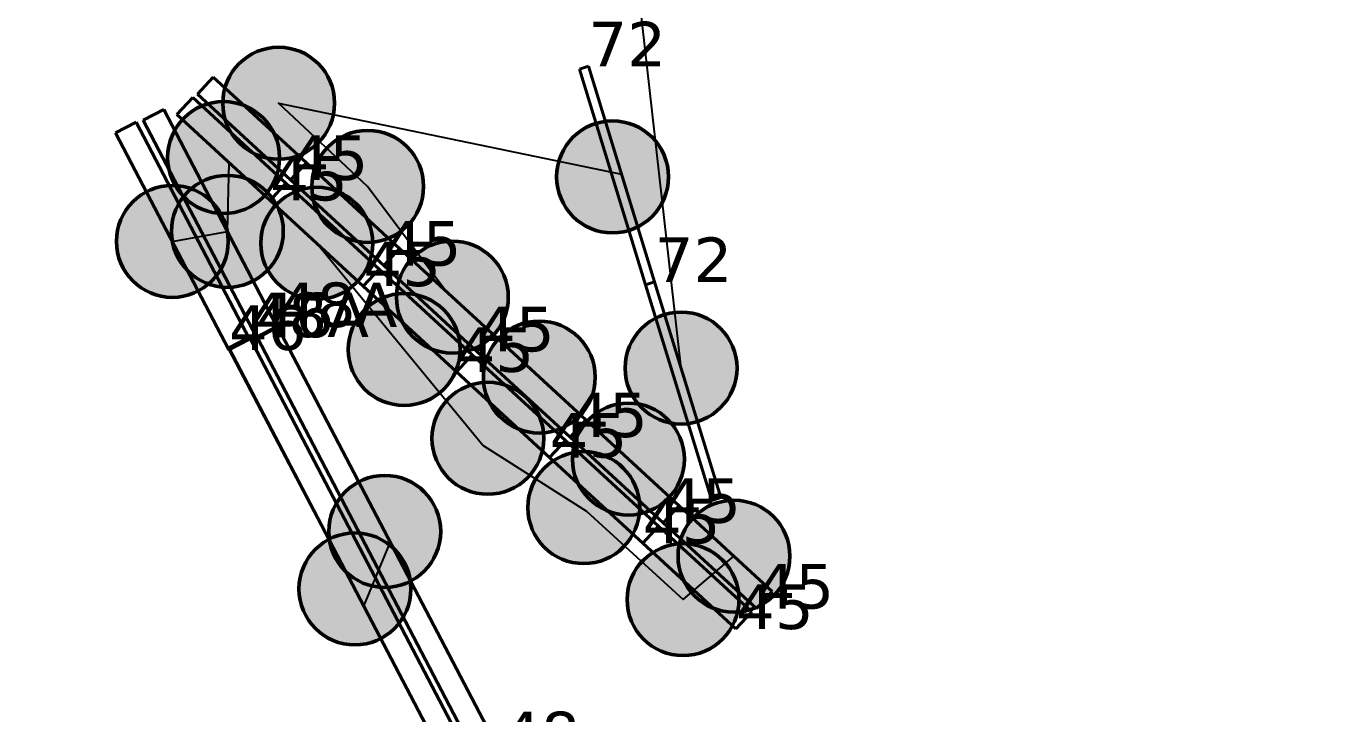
# Model space of a CAD drawing. Header units: millimetres. Extents: x -243740 to 150609, y -473655 to -165121.
# Drawn here: x 13825 to 19161, y -312786 to -310008 of the extents above; entities that cross this region are included whole.
import ezdxf

# ---------------------------------------------------------------- set-up
doc = ezdxf.new("R2010")
doc.units = ezdxf.units.MM
doc.layers.add('_Гр.ЩД-1C.10.4.I10.1', color=6, linetype='Continuous')
for name, color, linetype, lineweight in [('_освещение_dali', 3, 'Continuous', 50), ('DLX_FL1_LUM 122', 1, 'Continuous', 40), ('DLX_LUM 3', 5, 'Continuous', 40), ('DLX_LUM 5', 5, 'Continuous', 40), ('DLX_LUM 9', 5, 'Continuous', 40)]:
    doc.layers.add(name, color=color, linetype=linetype, lineweight=lineweight)
doc.styles.add('TableTextStyle', font='')
doc.styles.get('TableTextStyle').set_extended_font_data('VERDANA.TTF')
doc.linetypes.add('Truba', pattern='A,3e-05,[4,MSH_7,S=1,R=0,X=0,Y=0],-3.022072', length=3.022102)

# ---------------------------------------------------------------- blocks, each defined once
blk = doc.blocks.new('A$Caabd1818')
at = {"layer": 'DLX_FL1_LUM 122'}
for points in [[(10789.4, 86254.7, 0), (10872.7, 86298.2, 0)], [(10872.7, 86298.2, 0), (10789.4, 86254.7, 0)], [(10872.7, 86298.2, 0), (10789.4, 86254.7, 0)], [(10789.4, 86254.7, 0), (10872.7, 86298.2, 0)], [(10872.7, 86298.2, 0), (10872.7, 86298.2, 0)], [(10872.7, 86298.2, 0), (11779.9, 84563.1, 0)], [(11779.9, 84563.1, 0), (10872.7, 86298.2, 0)], [(10872.7, 86298.2, 0), (10872.7, 86298.2, 0)], [(11779.9, 84563.1, 0), (10872.7, 86298.2, 0)], [(10872.7, 86298.2, 0), (11779.9, 84563.1, 0)], [(10674.5, 86214.3, 0), (10757.9, 86257.9, 0)], [(10757.9, 86257.9, 0), (10674.5, 86214.3, 0)], [(10757.9, 86257.9, 0), (10674.5, 86214.3, 0)], [(10674.5, 86214.3, 0), (10757.9, 86257.9, 0)], [(10757.9, 86257.9, 0), (10757.9, 86257.9, 0)], [(10757.9, 86257.9, 0), (11665, 84522.7, 0)], [(11665, 84522.7, 0), (10757.9, 86257.9, 0)], [(10757.9, 86257.9, 0), (10757.9, 86257.9, 0)], [(11665, 84522.7, 0), (10757.9, 86257.9, 0)], [(10757.9, 86257.9, 0), (11665, 84522.7, 0)], [(11696.6, 84519.5, 0), (10789.4, 86254.7, 0)], [(10789.4, 86254.7, 0), (10789.4, 86254.7, 0)], [(10789.4, 86254.7, 0), (11696.6, 84519.5, 0)], [(10789.4, 86254.7, 0), (10789.4, 86254.7, 0)], [(10789.4, 86254.7, 0), (11696.6, 84519.5, 0)], [(11696.6, 84519.5, 0), (10789.4, 86254.7, 0)], [(11581.7, 84479.1, 0), (10674.5, 86214.3, 0)], [(10674.5, 86214.3, 0), (10674.5, 86214.3, 0)], [(10674.5, 86214.3, 0), (11581.7, 84479.1, 0)], [(10674.5, 86214.3, 0), (10674.5, 86214.3, 0)], [(10674.5, 86214.3, 0), (11581.7, 84479.1, 0)], [(11581.7, 84479.1, 0), (10674.5, 86214.3, 0)]]:
    blk.add_polyline3d(points, dxfattribs=at)
at = {"layer": 'DLX_LUM 3'}
for points in [[(10326.9, 87134.9, 0), (10410.3, 87178.4, 0)], [(10410.3, 87178.4, 0), (10326.9, 87134.9, 0)], [(10410.3, 87178.4, 0), (10326.9, 87134.9, 0)], [(10326.9, 87134.9, 0), (10410.3, 87178.4, 0)], [(10410.3, 87178.4, 0), (10868.7, 86301, 0)], [(10868.7, 86301, 0), (10410.3, 87178.4, 0)], [(10410.3, 87178.4, 0), (10410.3, 87178.4, 0)], [(10410.3, 87178.4, 0), (10410.3, 87178.4, 0)], [(10868.7, 86301, 0), (10410.3, 87178.4, 0)], [(10410.3, 87178.4, 0), (10868.7, 86301, 0)], [(10216, 87083.6, 0), (10299.3, 87127.1, 0)], [(10299.3, 87127.1, 0), (10216, 87083.6, 0)], [(10299.3, 87127.1, 0), (10216, 87083.6, 0)], [(10216, 87083.6, 0), (10299.3, 87127.1, 0)], [(10299.3, 87127.1, 0), (10757.8, 86249.7, 0)], [(10757.8, 86249.7, 0), (10299.3, 87127.1, 0)], [(10299.3, 87127.1, 0), (10299.3, 87127.1, 0)], [(10299.3, 87127.1, 0), (10299.3, 87127.1, 0)], [(10757.8, 86249.7, 0), (10299.3, 87127.1, 0)], [(10299.3, 87127.1, 0), (10757.8, 86249.7, 0)], [(10785.4, 86257.5, 0), (10326.9, 87134.9, 0)], [(10326.9, 87134.9, 0), (10326.9, 87134.9, 0)], [(10326.9, 87134.9, 0), (10785.4, 86257.5, 0)], [(10326.9, 87134.9, 0), (10326.9, 87134.9, 0)], [(10326.9, 87134.9, 0), (10785.4, 86257.5, 0)], [(10785.4, 86257.5, 0), (10326.9, 87134.9, 0)], [(10674.5, 86206.2, 0), (10216, 87083.6, 0)], [(10216, 87083.6, 0), (10216, 87083.6, 0)], [(10216, 87083.6, 0), (10674.5, 86206.2, 0)], [(10216, 87083.6, 0), (10216, 87083.6, 0)], [(10216, 87083.6, 0), (10674.5, 86206.2, 0)], [(10674.5, 86206.2, 0), (10216, 87083.6, 0)], [(10868.7, 86301, 0), (10785.4, 86257.5, 0)], [(10785.4, 86257.5, 0), (10868.7, 86301, 0)], [(10785.4, 86257.5, 0), (10868.7, 86301, 0)], [(10868.7, 86301, 0), (10785.4, 86257.5, 0)], [(10868.7, 86301, 0), (10868.7, 86301, 0)], [(10868.7, 86301, 0), (10868.7, 86301, 0)], [(10757.8, 86249.7, 0), (10674.5, 86206.2, 0)], [(10674.5, 86206.2, 0), (10757.8, 86249.7, 0)], [(10674.5, 86206.2, 0), (10757.8, 86249.7, 0)], [(10757.8, 86249.7, 0), (10674.5, 86206.2, 0)], [(10757.8, 86249.7, 0), (10757.8, 86249.7, 0)], [(10757.8, 86249.7, 0), (10757.8, 86249.7, 0)], [(10785.4, 86257.5, 0), (10785.4, 86257.5, 0)], [(10785.4, 86257.5, 0), (10785.4, 86257.5, 0)], [(10674.5, 86206.2, 0), (10674.5, 86206.2, 0)], [(10674.5, 86206.2, 0), (10674.5, 86206.2, 0)]]:
    blk.add_polyline3d(points, dxfattribs=at)
at = {"layer": 'DLX_LUM 5'}
for points in [[(10547, 87239.9, 0), (10610.6, 87309.1, 0)], [(10610.6, 87309.1, 0), (10547, 87239.9, 0)], [(10610.6, 87309.1, 0), (10547, 87239.9, 0)], [(10547, 87239.9, 0), (10610.6, 87309.1, 0)], [(10610.6, 87309.1, 0), (10987.5, 86962.5, 0)], [(10987.5, 86962.5, 0), (10610.6, 87309.1, 0)], [(10610.6, 87309.1, 0), (10610.6, 87309.1, 0)], [(10610.6, 87309.1, 0), (10610.6, 87309.1, 0)], [(10987.5, 86962.5, 0), (10610.6, 87309.1, 0)], [(10610.6, 87309.1, 0), (10987.5, 86962.5, 0)], [(10464.1, 87157.1, 0), (10527.7, 87226.2, 0)], [(10527.7, 87226.2, 0), (10464.1, 87157.1, 0)], [(10527.7, 87226.2, 0), (10464.1, 87157.1, 0)], [(10464.1, 87157.1, 0), (10527.7, 87226.2, 0)], [(10527.7, 87226.2, 0), (10904.6, 86879.7, 0)], [(10904.6, 86879.7, 0), (10527.7, 87226.2, 0)], [(10527.7, 87226.2, 0), (10527.7, 87226.2, 0)], [(10527.7, 87226.2, 0), (10527.7, 87226.2, 0)], [(10904.6, 86879.7, 0), (10527.7, 87226.2, 0)], [(10527.7, 87226.2, 0), (10904.6, 86879.7, 0)], [(10923.8, 86893.4, 0), (10547, 87239.9, 0)], [(10547, 87239.9, 0), (10547, 87239.9, 0)], [(10547, 87239.9, 0), (10923.8, 86893.4, 0)], [(10547, 87239.9, 0), (10547, 87239.9, 0)], [(10547, 87239.9, 0), (10923.8, 86893.4, 0)], [(10923.8, 86893.4, 0), (10547, 87239.9, 0)], [(10841, 86810.5, 0), (10464.1, 87157.1, 0)], [(10464.1, 87157.1, 0), (10464.1, 87157.1, 0)], [(10464.1, 87157.1, 0), (10841, 86810.5, 0)], [(10464.1, 87157.1, 0), (10464.1, 87157.1, 0)], [(10464.1, 87157.1, 0), (10841, 86810.5, 0)], [(10841, 86810.5, 0), (10464.1, 87157.1, 0)], [(10923.8, 86893.3, 0), (10987.5, 86962.5, 0)], [(10987.5, 86962.5, 0), (10923.8, 86893.3, 0)], [(10987.5, 86962.5, 0), (10923.8, 86893.3, 0)], [(10923.8, 86893.3, 0), (10987.5, 86962.5, 0)], [(10987.5, 86962.5, 0), (10923.8, 86893.4, 0)], [(10923.8, 86893.4, 0), (10987.5, 86962.5, 0)], [(10923.8, 86893.4, 0), (10987.5, 86962.5, 0)], [(10987.5, 86962.5, 0), (10923.8, 86893.4, 0)], [(10987.5, 86962.5, 0), (11364.4, 86616, 0)], [(11364.4, 86616, 0), (10987.5, 86962.5, 0)], [(10987.5, 86962.5, 0), (10987.5, 86962.5, 0)], [(10987.5, 86962.5, 0), (10987.5, 86962.5, 0)], [(11364.4, 86616, 0), (10987.5, 86962.5, 0)], [(10987.5, 86962.5, 0), (11364.4, 86616, 0)], [(10987.5, 86962.5, 0), (10987.5, 86962.5, 0)], [(10987.5, 86962.5, 0), (10987.5, 86962.5, 0)], [(10923.8, 86893.4, 0), (10923.8, 86893.4, 0)], [(10923.8, 86893.4, 0), (10923.8, 86893.4, 0)], [(11300.7, 86546.8, 0), (10923.8, 86893.3, 0)], [(10923.8, 86893.3, 0), (10923.8, 86893.3, 0)], [(10923.8, 86893.3, 0), (11300.7, 86546.8, 0)], [(10923.8, 86893.3, 0), (10923.8, 86893.3, 0)], [(10923.8, 86893.3, 0), (11300.7, 86546.8, 0)], [(11300.7, 86546.8, 0), (10923.8, 86893.3, 0)], [(10841, 86810.5, 0), (10904.6, 86879.7, 0)], [(10904.6, 86879.7, 0), (10841, 86810.5, 0)], [(10904.6, 86879.7, 0), (10841, 86810.5, 0)], [(10841, 86810.5, 0), (10904.6, 86879.7, 0)], [(10904.6, 86879.7, 0), (10841, 86810.5, 0)], [(10841, 86810.5, 0), (10904.6, 86879.7, 0)], [(10841, 86810.5, 0), (10904.6, 86879.7, 0)], [(10904.6, 86879.7, 0), (10841, 86810.5, 0)], [(10904.6, 86879.7, 0), (11281.5, 86533.1, 0)], [(11281.5, 86533.1, 0), (10904.6, 86879.7, 0)], [(10904.6, 86879.7, 0), (10904.6, 86879.7, 0)], [(10904.6, 86879.7, 0), (10904.6, 86879.7, 0)], [(11281.5, 86533.1, 0), (10904.6, 86879.7, 0)], [(10904.6, 86879.7, 0), (11281.5, 86533.1, 0)], [(10904.6, 86879.7, 0), (10904.6, 86879.7, 0)], [(10904.6, 86879.7, 0), (10904.6, 86879.7, 0)], [(11217.9, 86464, 0), (10841, 86810.5, 0)], [(10841, 86810.5, 0), (10841, 86810.5, 0)], [(10841, 86810.5, 0), (11217.9, 86464, 0)], [(10841, 86810.5, 0), (10841, 86810.5, 0)], [(10841, 86810.5, 0), (11217.9, 86464, 0)], [(11217.9, 86464, 0), (10841, 86810.5, 0)], [(10841, 86810.5, 0), (10841, 86810.5, 0)], [(10841, 86810.5, 0), (10841, 86810.5, 0)], [(11300.7, 86546.8, 0), (11364.4, 86616, 0)], [(11364.4, 86616, 0), (11300.7, 86546.8, 0)], [(11364.4, 86616, 0), (11300.7, 86546.8, 0)], [(11300.7, 86546.8, 0), (11364.4, 86616, 0)], [(11364.4, 86616, 0), (11300.7, 86546.8, 0)], [(11300.7, 86546.8, 0), (11364.4, 86616, 0)], [(11300.7, 86546.8, 0), (11364.4, 86616, 0)], [(11364.4, 86616, 0), (11300.7, 86546.8, 0)], [(11364.4, 86616, 0), (11741.3, 86269.4, 0)], [(11741.3, 86269.4, 0), (11364.4, 86616, 0)], [(11364.4, 86616, 0), (11364.4, 86616, 0)], [(11364.4, 86616, 0), (11364.4, 86616, 0)], [(11741.3, 86269.4, 0), (11364.4, 86616, 0)], [(11364.4, 86616, 0), (11741.3, 86269.4, 0)], [(11364.4, 86616, 0), (11364.4, 86616, 0)], [(11364.4, 86616, 0), (11364.4, 86616, 0)], [(11217.9, 86464, 0), (11281.5, 86533.1, 0)], [(11281.5, 86533.1, 0), (11217.9, 86464, 0)], [(11281.5, 86533.1, 0), (11217.9, 86464, 0)], [(11217.9, 86464, 0), (11281.5, 86533.1, 0)], [(11281.5, 86533.1, 0), (11217.9, 86464, 0)], [(11217.9, 86464, 0), (11281.5, 86533.1, 0)], [(11217.9, 86464, 0), (11281.5, 86533.1, 0)], [(11281.5, 86533.1, 0), (11217.9, 86464, 0)], [(11281.5, 86533.1, 0), (11658.4, 86186.6, 0)], [(11658.4, 86186.6, 0), (11281.5, 86533.1, 0)], [(11281.5, 86533.1, 0), (11281.5, 86533.1, 0)], [(11281.5, 86533.1, 0), (11281.5, 86533.1, 0)], [(11658.4, 86186.6, 0), (11281.5, 86533.1, 0)], [(11281.5, 86533.1, 0), (11658.4, 86186.6, 0)], [(11281.5, 86533.1, 0), (11281.5, 86533.1, 0)], [(11281.5, 86533.1, 0), (11281.5, 86533.1, 0)], [(11677.6, 86200.2, 0), (11300.7, 86546.8, 0)], [(11300.7, 86546.8, 0), (11300.7, 86546.8, 0)], [(11300.7, 86546.8, 0), (11677.6, 86200.2, 0)], [(11300.7, 86546.8, 0), (11300.7, 86546.8, 0)], [(11300.7, 86546.8, 0), (11677.6, 86200.2, 0)], [(11677.6, 86200.2, 0), (11300.7, 86546.8, 0)], [(11300.7, 86546.8, 0), (11300.7, 86546.8, 0)], [(11300.7, 86546.8, 0), (11300.7, 86546.8, 0)], [(11594.8, 86117.4, 0), (11217.9, 86464, 0)], [(11217.9, 86464, 0), (11217.9, 86464, 0)], [(11217.9, 86464, 0), (11594.8, 86117.4, 0)], [(11217.9, 86464, 0), (11217.9, 86464, 0)], [(11217.9, 86464, 0), (11594.8, 86117.4, 0)], [(11594.8, 86117.4, 0), (11217.9, 86464, 0)], [(11217.9, 86464, 0), (11217.9, 86464, 0)], [(11217.9, 86464, 0), (11217.9, 86464, 0)], [(11677.6, 86200.2, 0), (11741.3, 86269.4, 0)], [(11741.3, 86269.4, 0), (11677.6, 86200.2, 0)], [(11741.3, 86269.4, 0), (11677.6, 86200.2, 0)], [(11677.6, 86200.2, 0), (11741.3, 86269.4, 0)], [(11741.3, 86269.4, 0), (11677.6, 86200.2, 0)], [(11677.6, 86200.2, 0), (11741.3, 86269.4, 0)], [(11677.6, 86200.2, 0), (11741.3, 86269.4, 0)], [(11741.3, 86269.4, 0), (11677.6, 86200.2, 0)], [(11741.3, 86269.4, 0), (12118.1, 85922.9, 0)], [(12118.1, 85922.9, 0), (11741.3, 86269.4, 0)], [(11741.3, 86269.4, 0), (11741.3, 86269.4, 0)], [(11741.3, 86269.4, 0), (11741.3, 86269.4, 0)], [(12118.1, 85922.9, 0), (11741.3, 86269.4, 0)], [(11741.3, 86269.4, 0), (12118.1, 85922.9, 0)], [(11741.3, 86269.4, 0), (11741.3, 86269.4, 0)], [(11741.3, 86269.4, 0), (11741.3, 86269.4, 0)], [(12054.5, 85853.7, 0), (11677.6, 86200.2, 0)], [(11677.6, 86200.2, 0), (11677.6, 86200.2, 0)], [(11677.6, 86200.2, 0), (12054.5, 85853.7, 0)], [(11677.6, 86200.2, 0), (11677.6, 86200.2, 0)], [(11677.6, 86200.2, 0), (12054.5, 85853.7, 0)], [(12054.5, 85853.7, 0), (11677.6, 86200.2, 0)], [(11677.6, 86200.2, 0), (11677.6, 86200.2, 0)], [(11677.6, 86200.2, 0), (11677.6, 86200.2, 0)], [(11594.8, 86117.4, 0), (11658.4, 86186.6, 0)], [(11658.4, 86186.6, 0), (11594.8, 86117.4, 0)], [(11658.4, 86186.6, 0), (11594.8, 86117.4, 0)], [(11594.8, 86117.4, 0), (11658.4, 86186.6, 0)], [(11658.4, 86186.6, 0), (11594.8, 86117.4, 0)], [(11594.8, 86117.4, 0), (11658.4, 86186.6, 0)], [(11594.8, 86117.4, 0), (11658.4, 86186.6, 0)], [(11658.4, 86186.6, 0), (11594.8, 86117.4, 0)], [(11658.4, 86186.6, 0), (12035.3, 85840, 0)], [(12035.3, 85840, 0), (11658.4, 86186.6, 0)], [(11658.4, 86186.6, 0), (11658.4, 86186.6, 0)], [(11658.4, 86186.6, 0), (11658.4, 86186.6, 0)], [(12035.3, 85840, 0), (11658.4, 86186.6, 0)], [(11658.4, 86186.6, 0), (12035.3, 85840, 0)], [(11658.4, 86186.6, 0), (11658.4, 86186.6, 0)], [(11658.4, 86186.6, 0), (11658.4, 86186.6, 0)], [(11971.7, 85770.9, 0), (11594.8, 86117.4, 0)], [(11594.8, 86117.4, 0), (11594.8, 86117.4, 0)], [(11594.8, 86117.4, 0), (11971.7, 85770.9, 0)], [(11594.8, 86117.4, 0), (11594.8, 86117.4, 0)], [(11594.8, 86117.4, 0), (11971.7, 85770.9, 0)], [(11971.7, 85770.9, 0), (11594.8, 86117.4, 0)], [(11594.8, 86117.4, 0), (11594.8, 86117.4, 0)], [(11594.8, 86117.4, 0), (11594.8, 86117.4, 0)], [(12054.5, 85853.7, 0), (12118.1, 85922.9, 0)], [(12118.1, 85922.9, 0), (12054.5, 85853.7, 0)], [(12118.1, 85922.9, 0), (12054.5, 85853.7, 0)], [(12054.5, 85853.7, 0), (12118.1, 85922.9, 0)], [(12118.1, 85922.9, 0), (12054.5, 85853.7, 0)], [(12054.5, 85853.7, 0), (12118.1, 85922.9, 0)], [(12054.5, 85853.7, 0), (12118.1, 85922.9, 0)], [(12118.1, 85922.9, 0), (12054.5, 85853.7, 0)], [(12118.1, 85922.9, 0), (12495, 85576.3, 0)], [(12495, 85576.3, 0), (12118.1, 85922.9, 0)], [(12118.1, 85922.9, 0), (12118.1, 85922.9, 0)], [(12118.1, 85922.9, 0), (12118.1, 85922.9, 0)], [(12495, 85576.3, 0), (12118.1, 85922.9, 0)], [(12118.1, 85922.9, 0), (12495, 85576.3, 0)], [(12118.1, 85922.9, 0), (12118.1, 85922.9, 0)], [(12118.1, 85922.9, 0), (12118.1, 85922.9, 0)], [(11971.7, 85770.9, 0), (12035.3, 85840, 0)], [(12035.3, 85840, 0), (11971.7, 85770.9, 0)], [(12035.3, 85840, 0), (11971.7, 85770.9, 0)], [(11971.7, 85770.9, 0), (12035.3, 85840, 0)], [(12035.3, 85840, 0), (11971.7, 85770.9, 0)], [(11971.7, 85770.9, 0), (12035.3, 85840, 0)], [(11971.7, 85770.9, 0), (12035.3, 85840, 0)], [(12035.3, 85840, 0), (11971.7, 85770.9, 0)], [(12035.3, 85840, 0), (12412.2, 85493.5, 0)], [(12412.2, 85493.5, 0), (12035.3, 85840, 0)], [(12035.3, 85840, 0), (12035.3, 85840, 0)], [(12035.3, 85840, 0), (12035.3, 85840, 0)], [(12412.2, 85493.5, 0), (12035.3, 85840, 0)], [(12035.3, 85840, 0), (12412.2, 85493.5, 0)], [(12035.3, 85840, 0), (12035.3, 85840, 0)], [(12035.3, 85840, 0), (12035.3, 85840, 0)], [(12431.4, 85507.1, 0), (12054.5, 85853.7, 0)], [(12054.5, 85853.7, 0), (12054.5, 85853.7, 0)], [(12054.5, 85853.7, 0), (12431.4, 85507.1, 0)], [(12054.5, 85853.7, 0), (12054.5, 85853.7, 0)], [(12054.5, 85853.7, 0), (12431.4, 85507.1, 0)], [(12431.4, 85507.1, 0), (12054.5, 85853.7, 0)], [(12054.5, 85853.7, 0), (12054.5, 85853.7, 0)], [(12054.5, 85853.7, 0), (12054.5, 85853.7, 0)], [(12348.6, 85424.3, 0), (11971.7, 85770.9, 0)], [(11971.7, 85770.9, 0), (11971.7, 85770.9, 0)], [(11971.7, 85770.9, 0), (12348.6, 85424.3, 0)], [(11971.7, 85770.9, 0), (11971.7, 85770.9, 0)], [(11971.7, 85770.9, 0), (12348.6, 85424.3, 0)], [(12348.6, 85424.3, 0), (11971.7, 85770.9, 0)], [(11971.7, 85770.9, 0), (11971.7, 85770.9, 0)], [(11971.7, 85770.9, 0), (11971.7, 85770.9, 0)], [(12431.4, 85507.1, 0), (12495, 85576.3, 0)], [(12495, 85576.3, 0), (12431.4, 85507.1, 0)], [(12495, 85576.3, 0), (12431.4, 85507.1, 0)], [(12431.4, 85507.1, 0), (12495, 85576.3, 0)], [(12495, 85576.3, 0), (12431.4, 85507.1, 0)], [(12431.4, 85507.1, 0), (12495, 85576.3, 0)], [(12431.4, 85507.1, 0), (12495, 85576.3, 0)], [(12495, 85576.3, 0), (12431.4, 85507.1, 0)], [(12495, 85576.3, 0), (12871.9, 85229.8, 0)], [(12871.9, 85229.8, 0), (12495, 85576.3, 0)], [(12495, 85576.3, 0), (12495, 85576.3, 0)], [(12495, 85576.3, 0), (12495, 85576.3, 0)], [(12871.9, 85229.8, 0), (12495, 85576.3, 0)], [(12495, 85576.3, 0), (12871.9, 85229.8, 0)], [(12495, 85576.3, 0), (12495, 85576.3, 0)], [(12495, 85576.3, 0), (12495, 85576.3, 0)], [(12808.3, 85160.6, 0), (12431.4, 85507.1, 0)], [(12431.4, 85507.1, 0), (12431.4, 85507.1, 0)], [(12431.4, 85507.1, 0), (12808.3, 85160.6, 0)], [(12431.4, 85507.1, 0), (12431.4, 85507.1, 0)], [(12431.4, 85507.1, 0), (12808.3, 85160.6, 0)], [(12808.3, 85160.6, 0), (12431.4, 85507.1, 0)], [(12431.4, 85507.1, 0), (12431.4, 85507.1, 0)], [(12431.4, 85507.1, 0), (12431.4, 85507.1, 0)], [(12348.6, 85424.3, 0), (12412.2, 85493.5, 0)], [(12412.2, 85493.5, 0), (12348.6, 85424.3, 0)], [(12412.2, 85493.5, 0), (12348.6, 85424.3, 0)], [(12348.6, 85424.3, 0), (12412.2, 85493.5, 0)], [(12412.2, 85493.5, 0), (12348.6, 85424.3, 0)], [(12348.6, 85424.3, 0), (12412.2, 85493.5, 0)], [(12348.6, 85424.3, 0), (12412.2, 85493.5, 0)], [(12412.2, 85493.5, 0), (12348.6, 85424.3, 0)], [(12412.2, 85493.5, 0), (12789.1, 85146.9, 0)], [(12789.1, 85146.9, 0), (12412.2, 85493.5, 0)], [(12412.2, 85493.5, 0), (12412.2, 85493.5, 0)], [(12412.2, 85493.5, 0), (12412.2, 85493.5, 0)], [(12789.1, 85146.9, 0), (12412.2, 85493.5, 0)], [(12412.2, 85493.5, 0), (12789.1, 85146.9, 0)], [(12412.2, 85493.5, 0), (12412.2, 85493.5, 0)], [(12412.2, 85493.5, 0), (12412.2, 85493.5, 0)], [(12725.4, 85077.8, 0), (12348.6, 85424.3, 0)], [(12348.6, 85424.3, 0), (12348.6, 85424.3, 0)], [(12348.6, 85424.3, 0), (12725.4, 85077.8, 0)], [(12348.6, 85424.3, 0), (12348.6, 85424.3, 0)], [(12348.6, 85424.3, 0), (12725.4, 85077.8, 0)], [(12725.4, 85077.8, 0), (12348.6, 85424.3, 0)], [(12348.6, 85424.3, 0), (12348.6, 85424.3, 0)], [(12348.6, 85424.3, 0), (12348.6, 85424.3, 0)], [(12871.9, 85229.8, 0), (12808.3, 85160.6, 0)], [(12808.3, 85160.6, 0), (12871.9, 85229.8, 0)], [(12808.3, 85160.6, 0), (12871.9, 85229.8, 0)], [(12871.9, 85229.8, 0), (12808.3, 85160.6, 0)], [(12871.9, 85229.8, 0), (12871.9, 85229.8, 0)], [(12871.9, 85229.8, 0), (12871.9, 85229.8, 0)], [(12789.1, 85146.9, 0), (12725.4, 85077.8, 0)], [(12725.4, 85077.8, 0), (12789.1, 85146.9, 0)], [(12725.4, 85077.8, 0), (12789.1, 85146.9, 0)], [(12789.1, 85146.9, 0), (12725.4, 85077.8, 0)], [(12789.1, 85146.9, 0), (12789.1, 85146.9, 0)], [(12789.1, 85146.9, 0), (12789.1, 85146.9, 0)], [(12808.3, 85160.6, 0), (12808.3, 85160.6, 0)], [(12808.3, 85160.6, 0), (12808.3, 85160.6, 0)], [(12725.4, 85077.8, 0), (12725.4, 85077.8, 0)], [(12725.4, 85077.8, 0), (12725.4, 85077.8, 0)]]:
    blk.add_polyline3d(points, dxfattribs=at)
at = {"layer": 'DLX_LUM 9'}
for points in [[(12092.2, 87341.5, 0), (12128.5, 87352.6, 0)], [(12128.5, 87352.6, 0), (12092.2, 87341.5, 0)], [(12128.5, 87352.6, 0), (12092.2, 87341.5, 0)], [(12092.2, 87341.5, 0), (12128.5, 87352.6, 0)], [(12360, 86469.7, 0), (12092.2, 87341.5, 0)], [(12092.2, 87341.5, 0), (12092.2, 87341.5, 0)], [(12092.2, 87341.5, 0), (12360, 86469.7, 0)], [(12092.2, 87341.5, 0), (12092.2, 87341.5, 0)], [(12092.2, 87341.5, 0), (12360, 86469.7, 0)], [(12360, 86469.7, 0), (12092.2, 87341.5, 0)], [(12128.5, 87352.6, 0), (12128.5, 87352.6, 0)], [(12128.5, 87352.6, 0), (12396.3, 86480.8, 0)], [(12396.3, 86480.8, 0), (12128.5, 87352.6, 0)], [(12128.5, 87352.6, 0), (12128.5, 87352.6, 0)], [(12396.3, 86480.8, 0), (12128.5, 87352.6, 0)], [(12128.5, 87352.6, 0), (12396.3, 86480.8, 0)], [(12396.3, 86480.8, 0), (12360, 86469.7, 0)], [(12360, 86469.7, 0), (12396.3, 86480.8, 0)], [(12360, 86469.7, 0), (12396.3, 86480.8, 0)], [(12396.3, 86480.8, 0), (12360, 86469.7, 0)], [(12360, 86469.7, 0), (12396.3, 86480.8, 0)], [(12396.3, 86480.8, 0), (12360, 86469.7, 0)], [(12396.3, 86480.8, 0), (12360, 86469.7, 0)], [(12360, 86469.7, 0), (12396.3, 86480.8, 0)], [(12360, 86469.7, 0), (12360, 86469.7, 0)], [(12360, 86469.7, 0), (12360, 86469.7, 0)], [(12627.8, 85597.9, 0), (12360, 86469.7, 0)], [(12360, 86469.7, 0), (12360, 86469.7, 0)], [(12360, 86469.7, 0), (12627.8, 85597.9, 0)], [(12360, 86469.7, 0), (12360, 86469.7, 0)], [(12360, 86469.7, 0), (12627.8, 85597.9, 0)], [(12627.8, 85597.9, 0), (12360, 86469.7, 0)], [(12396.3, 86480.8, 0), (12396.3, 86480.8, 0)], [(12396.3, 86480.8, 0), (12396.3, 86480.8, 0)], [(12396.3, 86480.8, 0), (12396.3, 86480.8, 0)], [(12396.3, 86480.8, 0), (12664.1, 85609, 0)], [(12664.1, 85609, 0), (12396.3, 86480.8, 0)], [(12396.3, 86480.8, 0), (12396.3, 86480.8, 0)], [(12664.1, 85609, 0), (12396.3, 86480.8, 0)], [(12396.3, 86480.8, 0), (12664.1, 85609, 0)], [(12664.1, 85609, 0), (12627.8, 85597.9, 0)], [(12627.8, 85597.9, 0), (12664.1, 85609, 0)], [(12627.8, 85597.9, 0), (12664.1, 85609, 0)], [(12664.1, 85609, 0), (12627.8, 85597.9, 0)], [(12664.1, 85609, 0), (12664.1, 85609, 0)], [(12664.1, 85609, 0), (12664.1, 85609, 0)], [(12627.8, 85597.9, 0), (12627.8, 85597.9, 0)], [(12627.8, 85597.9, 0), (12627.8, 85597.9, 0)]]:
    blk.add_polyline3d(points, dxfattribs=at)
blk = doc.blocks.new('A$Cab2378fa')
at = {"lineweight": 25, "true_color": 0xfff5f5}
h = blk.add_hatch(color=7, dxfattribs=at)
h.dxf.hatch_style = 1
h.paths.add_polyline_path([(0, 0), (-141.6, -170.3, 0.174923), (3, -222.4, 0.197808), (162.3, -156.8)])
h.paths.add_polyline_path([(-163.2, 157.6), (0, 0), (147.8, 177.8, 0.175398), (3, 230.2, 0.209014)])
at = {"lineweight": 25}
h = blk.add_hatch(color=0, dxfattribs=at)
h.paths.add_polyline_path([(162.3, -156.8, 0.442338), (147.8, 177.8), (0, 0)])
h.paths.add_polyline_path([(-141.6, -170.3), (0, 0), (-163.2, 157.6, 0.430096)])
blk.add_circle((3, 3.9), 226.3)

msp = doc.modelspace()

# ---------------------------------------------------------------- linework, layer by layer
at = {"layer": '_Гр.ЩД-1C.10.4.I10.1', "ltscale": 100}
msp.add_lwpolyline([(16203.1, -313826.3), (15296, -312091.1), (15188, -312351.6), (14414.9, -310876.9), (14637.6, -310836.5), (14645.4, -310559.3), (14999.1, -310884.6), (15353, -311314), (15672.8, -311702.2), (16089.8, -311967.7), (16481, -312325.2), (16686.9, -312149.7), (16259.8, -311757), (15899.4, -311425.6), (15522.5, -311079.1), (15205.1, -310654.7), (14845.1, -310318.4), (16232.1, -310605.1), (16472.9, -311389.1), (16220.1, -309142.5)], dxfattribs=at)

# ---------------------------------------------------------------- block references
at = {"layer": '_освещение_dali', "color": 5, "ltscale": 100}
for p in [(14842.2, -310322.3), (14619.3, -310541.9), (15202.2, -310658.6), (16192.8, -310620.1), (14634.7, -310840.4), (14412, -310880.8), (14996.2, -310888.5), (15544.8, -311106.2), (15350, -311317.9), (16470, -311393), (15896.4, -311429.5), (15688.5, -311677), (16256.9, -311760.9), (16076.4, -311957.2), (16683.9, -312153.6), (16478, -312329.1)]:
    msp.add_blockref('A$Cab2378fa', p, dxfattribs=at)
at = {"layer": '_освещение_dali', "color": 1, "ltscale": 100}
for p in [(15271.3, -312053.5), (15150.7, -312285.8)]:
    msp.add_blockref('A$Cab2378fa', p, dxfattribs=at)
at = {"layer": 'Defpoints', "linetype": 'Truba', "ltscale": 100}
msp.add_blockref('A$Caabd1818', (3969.7, -397521.8), dxfattribs=at)

# ---------------------------------------------------------------- texts
at = {"layer": '_освещение_dali', "color": 103, "true_color": 0x69d485, "style": 'TableTextStyle'}
for s, p in [('72', (16098.2, -310169.2)), ('45', (14893.5, -310628.4)), ('45', (14810.7, -310711.3)), ('45', (15270.4, -310975)), ('72', (16366, -311041)), ('45', (15187.6, -311057.8)), ('48А', (14842.4, -311223.5)), ('48А', (14727.5, -311263.9)), ('46', (14755.1, -311264.3)), ('46', (14644.2, -311315.6)), ('45', (15647.3, -311321.5)), ('45', (15564.5, -311404.4)), ('45', (16024.2, -311668.1)), ('45', (15941.3, -311750.9)), ('45', (16401.1, -312014.6)), ('45', (16318.2, -312097.5)), ('45', (16778, -312361.2)), ('45', (16695.1, -312444)), ('48', (15749.5, -312958.7))]:
    msp.add_text(s, height=180, dxfattribs=at).set_placement(p)

doc.saveas('drawing.dxf')
